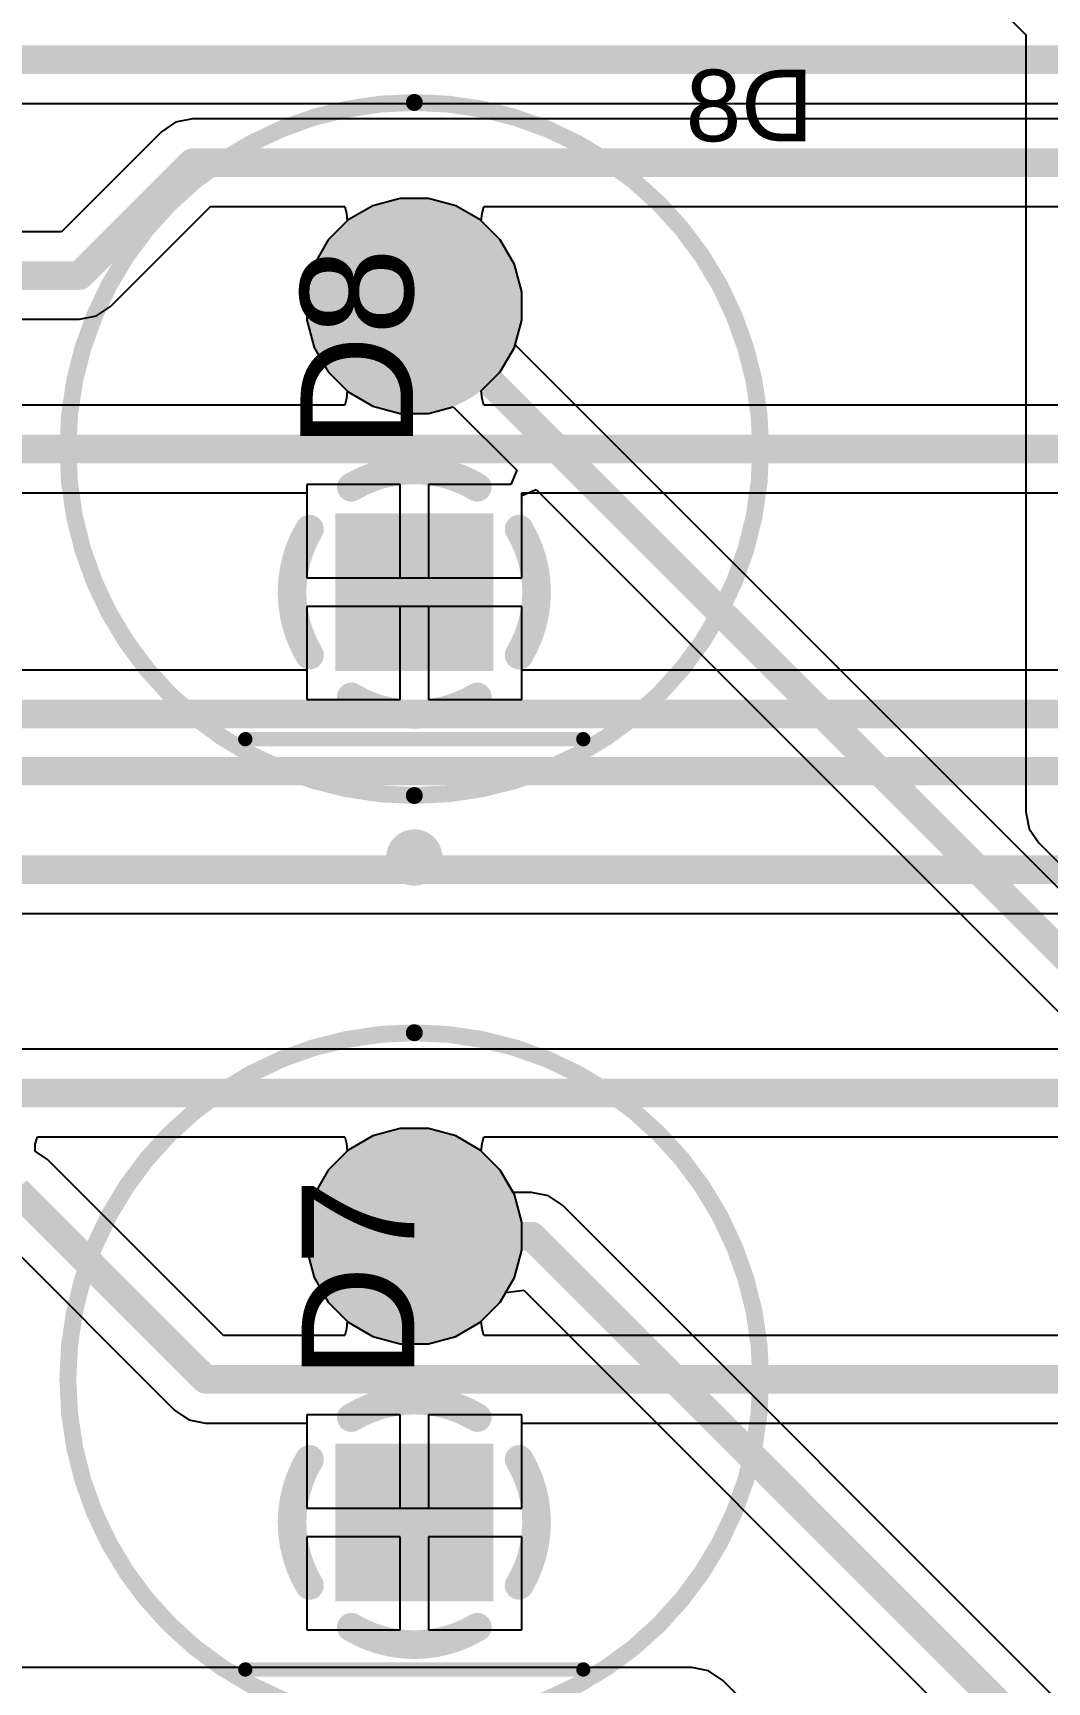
# Model space of a CAD drawing. Header units: inches. Extents: x -8.09 to -2.28, y -0.1 to 6.11.
# Drawn here: x -4.443 to -4.089, y 3.139 to 3.715 of the extents above; entities that cross this region are included whole.
import ezdxf

# ---------------------------------------------------------------- set-up
doc = ezdxf.new("R2010")
doc.units = ezdxf.units.IN
doc.header["$MEASUREMENT"] = 0
for name, color, linetype in [('BottomLayer', 5, 'Continuous'), ('BottomSolder', 6, 'Continuous'), ('InternalPlane1', 76, 'Continuous'), ('InternalPlane2', 16, 'Continuous'), ('Mechanical5', 56, 'Continuous'), ('MultiLayer', 9, 'Continuous'), ('PadHoleLayer', 156, 'Continuous'), ('TopLayer', 1, 'Continuous'), ('TopOverlay', 2, 'Continuous'), ('TopSolder', 216, 'Continuous')]:
    doc.layers.add(name, color=color, linetype=linetype)
doc.styles.add('Arial', font='', dxfattribs={"height": 0.2})
doc.styles.get('Arial').set_extended_font_data('Arial')

# ---------------------------------------------------------------- blocks, each defined once
blk = doc.blocks.new('FP_XLUR12D_MFG_126')
at = {"layer": 'BottomLayer'}
blk.add_hatch(color=5, dxfattribs=at).paths.add_polyline_path([(-0.07756, 0.02756), (-0.02244, 0.02756), (-0.02244, -0.02756), (-0.07756, -0.02756)])
h = blk.add_hatch(color=5, dxfattribs=at)
edge = h.paths.add_edge_path()
edge.add_arc((0.05, 0), 0.02756, 0, 360)
at = {"layer": 'BottomSolder'}
blk.add_hatch(color=6, dxfattribs=at).paths.add_polyline_path([(-0.07756, 0.02756), (-0.02244, 0.02756), (-0.02244, -0.02756), (-0.07756, -0.02756)])
h = blk.add_hatch(color=6, dxfattribs=at)
edge = h.paths.add_edge_path()
edge.add_arc((0.05, 0), 0.02756, 0, 360)
at = {"layer": 'InternalPlane1'}
h = blk.add_hatch(color=76, dxfattribs=at)
edge = h.paths.add_edge_path()
edge.add_arc((0.05, 0), 0.03772, 0, 360)
at = {"layer": 'InternalPlane2'}
h = blk.add_hatch(color=16, dxfattribs=at)
edge = h.paths.add_edge_path()
edge.add_arc((0.05, 0), 0.03772, 0, 360)
at = {"layer": 'MultiLayer'}
blk.add_hatch(color=9, dxfattribs=at).paths.add_polyline_path([(-0.07756, 0.02756), (-0.02244, 0.02756), (-0.02244, -0.02756), (-0.07756, -0.02756)])
h = blk.add_hatch(color=9, dxfattribs=at)
edge = h.paths.add_edge_path()
edge.add_arc((0.05, 0), 0.02756, 0, 360)
at = {"layer": 'PadHoleLayer'}
h = blk.add_hatch(color=156, dxfattribs=at)
edge = h.paths.add_edge_path()
edge.add_arc((-0.05, 0), 0.01772, 0, 360)
h = blk.add_hatch(color=156, dxfattribs=at)
edge = h.paths.add_edge_path()
edge.add_arc((0.05, 0), 0.01772, 0, 360)
at = {"layer": 'TopLayer'}
blk.add_hatch(color=1, dxfattribs=at).paths.add_polyline_path([(-0.07756, 0.02756), (-0.02244, 0.02756), (-0.02244, -0.02756), (-0.07756, -0.02756)])
h = blk.add_hatch(color=1, dxfattribs=at)
edge = h.paths.add_edge_path()
edge.add_arc((0.05, 0), 0.02756, 0, 360)
at = {"layer": 'TopSolder'}
blk.add_hatch(color=216, dxfattribs=at).paths.add_polyline_path([(-0.07756, 0.02756), (-0.02244, 0.02756), (-0.02244, -0.02756), (-0.07756, -0.02756)])
h = blk.add_hatch(color=216, dxfattribs=at)
edge = h.paths.add_edge_path()
edge.add_arc((0.05, 0), 0.02756, 0, 360)
at = {"layer": 'InternalPlane1'}
for points in [[(-0.072, 0.03662, 0.01, 0.01, -0.277325), (-0.028, 0.03662, 0.01, 0.01, 0)], [(-0.08662, -0.022, 0.01, 0.01, -0.277325), (-0.08662, 0.022, 0.01, 0.01, 0)], [(-0.01338, 0.022, 0.01, 0.01, -0.277325), (-0.01338, -0.022, 0.01, 0.01, 0)], [(-0.028, -0.03662, 0.01, 0.01, -0.277325), (-0.072, -0.03662, 0.01, 0.01, 0)]]:
    blk.add_lwpolyline(points, format="xyseb", dxfattribs=at)
for points in [[(-0.0745, 0.03662, 0.005, 0.005, 1), (-0.0695, 0.03662, 0.005, 0.005, 1)], [(-0.0305, 0.03662, 0.005, 0.005, 1), (-0.0255, 0.03662, 0.005, 0.005, 1)], [(-0.08912, 0.022, 0.005, 0.005, 1), (-0.08412, 0.022, 0.005, 0.005, 1)], [(-0.01588, 0.022, 0.005, 0.005, 1), (-0.01088, 0.022, 0.005, 0.005, 1)], [(-0.08912, -0.022, 0.005, 0.005, 1), (-0.08412, -0.022, 0.005, 0.005, 1)], [(-0.01588, -0.022, 0.005, 0.005, 1), (-0.01088, -0.022, 0.005, 0.005, 1)], [(-0.0745, -0.03662, 0.005, 0.005, 1), (-0.0695, -0.03662, 0.005, 0.005, 1)], [(-0.0305, -0.03662, 0.005, 0.005, 1), (-0.0255, -0.03662, 0.005, 0.005, 1)]]:
    blk.add_lwpolyline(points, format="xyseb", close=True, dxfattribs=at)
at = {"layer": 'InternalPlane2'}
for points in [[(-0.072, 0.03662, 0.01, 0.01, -0.277325), (-0.028, 0.03662, 0.01, 0.01, 0)], [(-0.08662, -0.022, 0.01, 0.01, -0.277325), (-0.08662, 0.022, 0.01, 0.01, 0)], [(-0.01338, 0.022, 0.01, 0.01, -0.277325), (-0.01338, -0.022, 0.01, 0.01, 0)], [(-0.028, -0.03662, 0.01, 0.01, -0.277325), (-0.072, -0.03662, 0.01, 0.01, 0)]]:
    blk.add_lwpolyline(points, format="xyseb", dxfattribs=at)
for points in [[(-0.0745, 0.03662, 0.005, 0.005, 1), (-0.0695, 0.03662, 0.005, 0.005, 1)], [(-0.0305, 0.03662, 0.005, 0.005, 1), (-0.0255, 0.03662, 0.005, 0.005, 1)], [(-0.08912, 0.022, 0.005, 0.005, 1), (-0.08412, 0.022, 0.005, 0.005, 1)], [(-0.01588, 0.022, 0.005, 0.005, 1), (-0.01088, 0.022, 0.005, 0.005, 1)], [(-0.08912, -0.022, 0.005, 0.005, 1), (-0.08412, -0.022, 0.005, 0.005, 1)], [(-0.01588, -0.022, 0.005, 0.005, 1), (-0.01088, -0.022, 0.005, 0.005, 1)], [(-0.0745, -0.03662, 0.005, 0.005, 1), (-0.0695, -0.03662, 0.005, 0.005, 1)], [(-0.0305, -0.03662, 0.005, 0.005, 1), (-0.0255, -0.03662, 0.005, 0.005, 1)]]:
    blk.add_lwpolyline(points, format="xyseb", close=True, dxfattribs=at)
at = {"layer": 'Mechanical5'}
for points in [[(0.12106, 0, 0.00591, 0.00591, 1), (-0.12106, 0, 0.00591, 0.00591, 1)], [(-0.12254, 0, 0.00295, 0.00295, 1), (-0.11959, 0, 0.00295, 0.00295, 1)], [(0.11959, 0, 0.00295, 0.00295, 1), (0.12254, 0, 0.00295, 0.00295, 1)]]:
    blk.add_lwpolyline(points, format="xyseb", close=True, dxfattribs=at)
at = {"layer": 'TopOverlay'}
for points in [[(0.12106, 0, 0.00591, 0.00591, 1), (-0.12106, 0, 0.00591, 0.00591, 1)], [(-0.10263, 0.05906, 0.0025, 0.0025, 1), (-0.10013, 0.05906, 0.0025, 0.0025, 1)], [(-0.1378, 0, 0.00984, 0.00984, 1), (-0.14764, 0, 0.00984, 0.00984, 1)], [(-0.1501, 0, 0.00492, 0.00492, 1), (-0.14518, 0, 0.00492, 0.00492, 1)], [(-0.14026, 0, 0.00492, 0.00492, 1), (-0.13533, 0, 0.00492, 0.00492, 1)], [(-0.12254, 0, 0.00295, 0.00295, 1), (-0.11959, 0, 0.00295, 0.00295, 1)], [(0.11959, 0, 0.00295, 0.00295, 1), (0.12254, 0, 0.00295, 0.00295, 1)], [(-0.10263, -0.05906, 0.0025, 0.0025, 1), (-0.10013, -0.05906, 0.0025, 0.0025, 1)]]:
    blk.add_lwpolyline(points, format="xyseb", close=True, dxfattribs=at)
blk.add_lwpolyline([(-0.10138, 0.05906, 0.005, 0.005, 0), (-0.10138, -0.05906, 0.005, 0.005, 0)], format="xyseb", dxfattribs=at)
at = {"layer": 'Mechanical5', "style": 'Arial'}
blk.add_text('D8', height=0.03937, dxfattribs=at).set_placement((0, 0.00044))
blk = doc.blocks.new('FP_XLUR12D_MFG_127')
at = {"layer": 'BottomLayer'}
blk.add_hatch(color=5, dxfattribs=at).paths.add_polyline_path([(-0.07756, 0.02756), (-0.02244, 0.02756), (-0.02244, -0.02756), (-0.07756, -0.02756)])
h = blk.add_hatch(color=5, dxfattribs=at)
edge = h.paths.add_edge_path()
edge.add_arc((0.05, 0), 0.02756, 0, 360)
at = {"layer": 'BottomSolder'}
blk.add_hatch(color=6, dxfattribs=at).paths.add_polyline_path([(-0.07756, 0.02756), (-0.02244, 0.02756), (-0.02244, -0.02756), (-0.07756, -0.02756)])
h = blk.add_hatch(color=6, dxfattribs=at)
edge = h.paths.add_edge_path()
edge.add_arc((0.05, 0), 0.02756, 0, 360)
at = {"layer": 'InternalPlane1'}
h = blk.add_hatch(color=76, dxfattribs=at)
edge = h.paths.add_edge_path()
edge.add_arc((0.05, 0), 0.03772, 0, 360)
at = {"layer": 'InternalPlane2'}
h = blk.add_hatch(color=16, dxfattribs=at)
edge = h.paths.add_edge_path()
edge.add_arc((0.05, 0), 0.03772, 0, 360)
at = {"layer": 'MultiLayer'}
blk.add_hatch(color=9, dxfattribs=at).paths.add_polyline_path([(-0.07756, 0.02756), (-0.02244, 0.02756), (-0.02244, -0.02756), (-0.07756, -0.02756)])
h = blk.add_hatch(color=9, dxfattribs=at)
edge = h.paths.add_edge_path()
edge.add_arc((0.05, 0), 0.02756, 0, 360)
at = {"layer": 'PadHoleLayer'}
h = blk.add_hatch(color=156, dxfattribs=at)
edge = h.paths.add_edge_path()
edge.add_arc((-0.05, 0), 0.01772, 0, 360)
h = blk.add_hatch(color=156, dxfattribs=at)
edge = h.paths.add_edge_path()
edge.add_arc((0.05, 0), 0.01772, 0, 360)
at = {"layer": 'TopLayer'}
blk.add_hatch(color=1, dxfattribs=at).paths.add_polyline_path([(-0.07756, 0.02756), (-0.02244, 0.02756), (-0.02244, -0.02756), (-0.07756, -0.02756)])
h = blk.add_hatch(color=1, dxfattribs=at)
edge = h.paths.add_edge_path()
edge.add_arc((0.05, 0), 0.02756, 0, 360)
at = {"layer": 'TopSolder'}
blk.add_hatch(color=216, dxfattribs=at).paths.add_polyline_path([(-0.07756, 0.02756), (-0.02244, 0.02756), (-0.02244, -0.02756), (-0.07756, -0.02756)])
h = blk.add_hatch(color=216, dxfattribs=at)
edge = h.paths.add_edge_path()
edge.add_arc((0.05, 0), 0.02756, 0, 360)
at = {"layer": 'InternalPlane1'}
for points in [[(-0.072, 0.03662, 0.01, 0.01, -0.277325), (-0.028, 0.03662, 0.01, 0.01, 0)], [(-0.08662, -0.022, 0.01, 0.01, -0.277325), (-0.08662, 0.022, 0.01, 0.01, 0)], [(-0.01338, 0.022, 0.01, 0.01, -0.277325), (-0.01338, -0.022, 0.01, 0.01, 0)], [(-0.028, -0.03662, 0.01, 0.01, -0.277325), (-0.072, -0.03662, 0.01, 0.01, 0)]]:
    blk.add_lwpolyline(points, format="xyseb", dxfattribs=at)
for points in [[(-0.0745, 0.03662, 0.005, 0.005, 1), (-0.0695, 0.03662, 0.005, 0.005, 1)], [(-0.0305, 0.03662, 0.005, 0.005, 1), (-0.0255, 0.03662, 0.005, 0.005, 1)], [(-0.08912, 0.022, 0.005, 0.005, 1), (-0.08412, 0.022, 0.005, 0.005, 1)], [(-0.01588, 0.022, 0.005, 0.005, 1), (-0.01088, 0.022, 0.005, 0.005, 1)], [(-0.08912, -0.022, 0.005, 0.005, 1), (-0.08412, -0.022, 0.005, 0.005, 1)], [(-0.01588, -0.022, 0.005, 0.005, 1), (-0.01088, -0.022, 0.005, 0.005, 1)], [(-0.0745, -0.03662, 0.005, 0.005, 1), (-0.0695, -0.03662, 0.005, 0.005, 1)], [(-0.0305, -0.03662, 0.005, 0.005, 1), (-0.0255, -0.03662, 0.005, 0.005, 1)]]:
    blk.add_lwpolyline(points, format="xyseb", close=True, dxfattribs=at)
at = {"layer": 'InternalPlane2'}
for points in [[(-0.072, 0.03662, 0.01, 0.01, -0.277325), (-0.028, 0.03662, 0.01, 0.01, 0)], [(-0.08662, -0.022, 0.01, 0.01, -0.277325), (-0.08662, 0.022, 0.01, 0.01, 0)], [(-0.01338, 0.022, 0.01, 0.01, -0.277325), (-0.01338, -0.022, 0.01, 0.01, 0)], [(-0.028, -0.03662, 0.01, 0.01, -0.277325), (-0.072, -0.03662, 0.01, 0.01, 0)]]:
    blk.add_lwpolyline(points, format="xyseb", dxfattribs=at)
for points in [[(-0.0745, 0.03662, 0.005, 0.005, 1), (-0.0695, 0.03662, 0.005, 0.005, 1)], [(-0.0305, 0.03662, 0.005, 0.005, 1), (-0.0255, 0.03662, 0.005, 0.005, 1)], [(-0.08912, 0.022, 0.005, 0.005, 1), (-0.08412, 0.022, 0.005, 0.005, 1)], [(-0.01588, 0.022, 0.005, 0.005, 1), (-0.01088, 0.022, 0.005, 0.005, 1)], [(-0.08912, -0.022, 0.005, 0.005, 1), (-0.08412, -0.022, 0.005, 0.005, 1)], [(-0.01588, -0.022, 0.005, 0.005, 1), (-0.01088, -0.022, 0.005, 0.005, 1)], [(-0.0745, -0.03662, 0.005, 0.005, 1), (-0.0695, -0.03662, 0.005, 0.005, 1)], [(-0.0305, -0.03662, 0.005, 0.005, 1), (-0.0255, -0.03662, 0.005, 0.005, 1)]]:
    blk.add_lwpolyline(points, format="xyseb", close=True, dxfattribs=at)
at = {"layer": 'Mechanical5'}
for points in [[(0.12106, 0, 0.00591, 0.00591, 1), (-0.12106, 0, 0.00591, 0.00591, 1)], [(-0.12254, 0, 0.00295, 0.00295, 1), (-0.11959, 0, 0.00295, 0.00295, 1)], [(0.11959, 0, 0.00295, 0.00295, 1), (0.12254, 0, 0.00295, 0.00295, 1)]]:
    blk.add_lwpolyline(points, format="xyseb", close=True, dxfattribs=at)
at = {"layer": 'TopOverlay'}
for points in [[(0.12106, 0, 0.00591, 0.00591, 1), (-0.12106, 0, 0.00591, 0.00591, 1)], [(-0.10263, 0.05906, 0.0025, 0.0025, 1), (-0.10013, 0.05906, 0.0025, 0.0025, 1)], [(-0.1378, 0, 0.00984, 0.00984, 1), (-0.14764, 0, 0.00984, 0.00984, 1)], [(-0.1501, 0, 0.00492, 0.00492, 1), (-0.14518, 0, 0.00492, 0.00492, 1)], [(-0.14026, 0, 0.00492, 0.00492, 1), (-0.13533, 0, 0.00492, 0.00492, 1)], [(-0.12254, 0, 0.00295, 0.00295, 1), (-0.11959, 0, 0.00295, 0.00295, 1)], [(0.11959, 0, 0.00295, 0.00295, 1), (0.12254, 0, 0.00295, 0.00295, 1)], [(-0.10263, -0.05906, 0.0025, 0.0025, 1), (-0.10013, -0.05906, 0.0025, 0.0025, 1)]]:
    blk.add_lwpolyline(points, format="xyseb", close=True, dxfattribs=at)
blk.add_lwpolyline([(-0.10138, 0.05906, 0.005, 0.005, 0), (-0.10138, -0.05906, 0.005, 0.005, 0)], format="xyseb", dxfattribs=at)
at = {"layer": 'Mechanical5', "style": 'Arial'}
blk.add_text('D7', height=0.03937, dxfattribs=at).set_placement((0, 0))

msp = doc.modelspace()

# ---------------------------------------------------------------- linework, layer by layer
at = {"layer": 'BottomLayer'}
for p, q in [((-4.51842, 3.69071), (-3.358, 3.69071)), ((-4.39341, 3.68413), (-4.39838, 3.68081)), ((-4.38756, 3.68529), (-4.39341, 3.68413)), ((-3.517, 3.68529), (-4.38756, 3.68529)), ((-4.39838, 3.68081), (-4.43329, 3.6459)), ((-4.41614, 3.61979), (-4.38123, 3.65471)), ((-4.38123, 3.65471), (-4.33431, 3.65471)), ((-4.33431, 3.65471), (-4.33367, 3.65232)), ((-4.28633, 3.65232), (-4.28569, 3.65471)), ((-4.28569, 3.65471), (-3.52333, 3.65471)), ((-4.33341, 3.64971), (-4.34005, 3.64306)), ((-4.33367, 3.65232), (-4.33341, 3.64971)), ((-4.28659, 3.64971), (-4.28633, 3.65232)), ((-4.27995, 3.64306), (-4.28659, 3.64971)), ((-4.43329, 3.6459), (-4.56827, 3.6459)), ((-4.34005, 3.64306), (-4.345, 3.6345)), ((-4.275, 3.6345), (-4.27995, 3.64306)), ((-4.345, 3.6345), (-4.34756, 3.62494)), ((-4.27244, 3.62494), (-4.275, 3.6345)), ((-4.34756, 3.62494), (-4.34756, 3.61506)), ((-4.27244, 3.61506), (-4.27244, 3.62494)), ((-4.42111, 3.61647), (-4.41614, 3.61979)), ((-4.57007, 3.61531), (-4.42696, 3.61531)), ((-4.42696, 3.61531), (-4.42111, 3.61647)), ((-4.34756, 3.61506), (-4.345, 3.6055)), ((-4.275, 3.6055), (-4.27244, 3.61506)), ((-4.345, 3.6055), (-4.34005, 3.59694)), ((-4.27995, 3.59694), (-4.275, 3.6055)), ((-4.34005, 3.59694), (-4.33341, 3.59029)), ((-4.28659, 3.59029), (-4.27995, 3.59694)), ((-4.33341, 3.59029), (-4.33367, 3.58768)), ((-4.28633, 3.58768), (-4.28659, 3.59029)), ((-4.33431, 3.58529), (-4.54713, 3.58529)), ((-4.33367, 3.58768), (-4.33431, 3.58529)), ((-4.28569, 3.58529), (-4.28633, 3.58768)), ((-3.93551, 3.58529), (-4.28569, 3.58529)), ((-4.50505, 3.55471), (-4.34756, 3.55471)), ((-4.34756, 3.55471), (-4.34756, 3.525)), ((-4.27244, 3.525), (-4.27244, 3.55471)), ((-4.27244, 3.55471), (-3.93551, 3.55471)), ((-4.34756, 3.525), (-4.31, 3.525)), ((-4.31, 3.525), (-4.27244, 3.525)), ((-4.31, 3.515), (-4.34756, 3.515)), ((-4.34756, 3.515), (-4.34756, 3.49273)), ((-4.27244, 3.515), (-4.31, 3.515)), ((-4.27244, 3.49273), (-4.27244, 3.515)), ((-4.34756, 3.49273), (-4.44961, 3.49273)), ((-3.97536, 3.49273), (-4.27244, 3.49273)), ((-4.5107, 3.40771), (-3.93758, 3.40771)), ((-3.52558, 3.36029), (-4.47036, 3.36029)), ((-4.44251, 3.32471), (-4.4425, 3.32717)), ((-4.43819, 3.32181), (-4.44251, 3.32471)), ((-4.4425, 3.32717), (-4.44168, 3.32971)), ((-4.44168, 3.32971), (-4.33431, 3.32971)), ((-4.33341, 3.32471), (-4.34005, 3.31806)), ((-4.33431, 3.32971), (-4.33367, 3.32732)), ((-4.33367, 3.32732), (-4.33341, 3.32471)), ((-4.28659, 3.32471), (-4.28633, 3.32732)), ((-4.27995, 3.31806), (-4.28659, 3.32471)), ((-4.28633, 3.32732), (-4.28569, 3.32971)), ((-4.28569, 3.32971), (-3.52558, 3.32971)), ((-4.37667, 3.26029), (-4.43819, 3.32181)), ((-4.34005, 3.31806), (-4.345, 3.3095)), ((-4.275, 3.3095), (-4.27995, 3.31806)), ((-4.345, 3.3095), (-4.34756, 3.29994)), ((-4.27244, 3.29994), (-4.275, 3.3095)), ((-4.45533, 3.29571), (-4.39381, 3.23419)), ((-4.34756, 3.29994), (-4.34756, 3.29006)), ((-4.27244, 3.29006), (-4.27244, 3.29994)), ((-4.34756, 3.29006), (-4.345, 3.2805)), ((-4.275, 3.2805), (-4.27244, 3.29006)), ((-4.345, 3.2805), (-4.34005, 3.27194)), ((-4.27995, 3.27194), (-4.275, 3.2805)), ((-4.34005, 3.27194), (-4.33341, 3.26529)), ((-4.28659, 3.26529), (-4.27995, 3.27194)), ((-4.33367, 3.26268), (-4.33431, 3.26029)), ((-4.33341, 3.26529), (-4.33367, 3.26268)), ((-4.28633, 3.26268), (-4.28659, 3.26529)), ((-4.28569, 3.26029), (-4.28633, 3.26268)), ((-4.33431, 3.26029), (-4.37667, 3.26029)), ((-3.75658, 3.26029), (-4.28569, 3.26029)), ((-4.39381, 3.23419), (-4.38885, 3.23087)), ((-4.38885, 3.23087), (-4.383, 3.22971)), ((-4.383, 3.22971), (-4.34756, 3.22971)), ((-4.34756, 3.22971), (-4.34756, 3.2)), ((-4.27244, 3.2), (-4.27244, 3.22971)), ((-4.27244, 3.22971), (-3.75658, 3.22971)), ((-4.34756, 3.2), (-4.31, 3.2)), ((-4.31, 3.2), (-4.27244, 3.2)), ((-4.315, 3.19), (-4.34756, 3.19)), ((-4.34756, 3.19), (-4.34756, 3.15744)), ((-4.315, 3.15744), (-4.315, 3.19)), ((-4.27244, 3.19), (-4.305, 3.19)), ((-4.305, 3.19), (-4.305, 3.15744)), ((-4.27244, 3.15744), (-4.27244, 3.19)), ((-4.34756, 3.15744), (-4.315, 3.15744)), ((-4.305, 3.15744), (-4.27244, 3.15744)), ((-4.213, 3.14429), (-4.676, 3.14429)), ((-4.20715, 3.14313), (-4.213, 3.14429)), ((-4.20219, 3.13981), (-4.20715, 3.14313)), ((-3.92467, 2.86229), (-4.20219, 3.13981))]:
    msp.add_line(p, q, dxfattribs=at)
for points in [[(-4.55, 3.706, 0.01, 0.01, 0), (-3.358, 3.706, 0.01, 0.01, 0)], [(-4.42696, 3.6306, 0.01, 0.01, 0), (-4.38756, 3.67, 0.01, 0.01, 0)], [(-4.38756, 3.67, 0.01, 0.01, 0), (-3.517, 3.67, 0.01, 0.01, 0)], [(-4.5746, 3.6306, 0.01, 0.01, 0), (-4.42696, 3.6306, 0.01, 0.01, 0)], [(-4.55346, 3.57, 0.01, 0.01, 0), (-3.895, 3.57, 0.01, 0.01, 0)], [(-4.45595, 3.47744, 0.01, 0.01, 0), (-3.96903, 3.47744, 0.01, 0.01, 0)], [(-4.50913, 3.45744, 0.01, 0.01, 0), (-3.94903, 3.45744, 0.01, 0.01, 0)], [(-4.51469, 3.423, 0.01, 0.01, 0), (-3.906, 3.423, 0.01, 0.01, 0)], [(-4.47669, 3.345, 0.01, 0.01, 0), (-3.494, 3.345, 0.01, 0.01, 0)], [(-4.449, 3.311, 0.01, 0.01, 0), (-4.383, 3.245, 0.01, 0.01, 0)], [(-4.383, 3.245, 0.01, 0.01, 0), (-3.725, 3.245, 0.01, 0.01, 0)]]:
    msp.add_lwpolyline(points, format="xyseb", dxfattribs=at)
for points in [[(-4.39006, 3.67, 0.005, 0.005, 1), (-4.38506, 3.67, 0.005, 0.005, 1)], [(-4.39006, 3.67, 0.005, 0.005, 1), (-4.38506, 3.67, 0.005, 0.005, 1)], [(-4.42946, 3.6306, 0.005, 0.005, 1), (-4.42446, 3.6306, 0.005, 0.005, 1)], [(-4.42946, 3.6306, 0.005, 0.005, 1), (-4.42446, 3.6306, 0.005, 0.005, 1)], [(-4.3855, 3.245, 0.005, 0.005, 1), (-4.3805, 3.245, 0.005, 0.005, 1)], [(-4.3855, 3.245, 0.005, 0.005, 1), (-4.3805, 3.245, 0.005, 0.005, 1)]]:
    msp.add_lwpolyline(points, format="xyseb", close=True, dxfattribs=at)
at = {"layer": 'TopLayer'}
for p, q in [((-4.26744, 3.88581), (-4.09629, 3.71467)), ((-4.09629, 3.71467), (-4.09629, 3.44318)), ((-4.3245, 3.655), (-4.33306, 3.65005)), ((-4.31494, 3.65756), (-4.3245, 3.655)), ((-4.30506, 3.65756), (-4.31494, 3.65756)), ((-4.2955, 3.655), (-4.30506, 3.65756)), ((-4.28694, 3.65005), (-4.2955, 3.655)), ((-4.33306, 3.65005), (-4.34005, 3.64306)), ((-4.27995, 3.64306), (-4.28694, 3.65005)), ((-4.34005, 3.64306), (-4.345, 3.6345)), ((-4.275, 3.6345), (-4.27995, 3.64306)), ((-4.345, 3.6345), (-4.34756, 3.62494)), ((-4.27244, 3.62494), (-4.275, 3.6345)), ((-4.34756, 3.62494), (-4.34756, 3.61506)), ((-4.27244, 3.61506), (-4.27244, 3.62494)), ((-4.34756, 3.61506), (-4.345, 3.6055)), ((-4.27476, 3.60639), (-4.27244, 3.61506)), ((-3.70919, 3.04081), (-4.27476, 3.60639)), ((-4.345, 3.6055), (-4.34005, 3.59694)), ((-4.34005, 3.59694), (-4.33306, 3.58995)), ((-4.33306, 3.58995), (-4.3245, 3.585)), ((-4.3245, 3.585), (-4.31494, 3.58244)), ((-4.30506, 3.58244), (-4.29639, 3.58476)), ((-4.29639, 3.58476), (-4.27419, 3.56256)), ((-4.31494, 3.58244), (-4.30506, 3.58244)), ((-4.27419, 3.56256), (-4.27626, 3.55756)), ((-4.315, 3.55756), (-4.34756, 3.55756)), ((-4.34756, 3.55756), (-4.34756, 3.525)), ((-4.315, 3.525), (-4.315, 3.55756)), ((-4.27626, 3.55756), (-4.305, 3.55756)), ((-4.305, 3.55756), (-4.305, 3.525)), ((-4.27244, 3.55374), (-4.26744, 3.55581)), ((-4.26744, 3.55581), (-3.73529, 3.02367)), ((-4.27244, 3.525), (-4.27244, 3.55374)), ((-4.34756, 3.525), (-4.315, 3.525)), ((-4.305, 3.525), (-4.27244, 3.525)), ((-4.315, 3.515), (-4.34756, 3.515)), ((-4.34756, 3.515), (-4.34756, 3.48244)), ((-4.315, 3.48244), (-4.315, 3.515)), ((-4.27244, 3.515), (-4.305, 3.515)), ((-4.305, 3.515), (-4.305, 3.48244)), ((-4.27244, 3.48244), (-4.27244, 3.515)), ((-4.34756, 3.48244), (-4.315, 3.48244)), ((-4.305, 3.48244), (-4.27244, 3.48244)), ((-4.09629, 3.44318), (-4.09513, 3.43733)), ((-4.09513, 3.43733), (-4.09181, 3.43237)), ((-4.09181, 3.43237), (-3.68529, 3.02585)), ((-4.3245, 3.33), (-4.33306, 3.32505)), ((-4.31494, 3.33256), (-4.3245, 3.33)), ((-4.30506, 3.33256), (-4.31494, 3.33256)), ((-4.2955, 3.33), (-4.30506, 3.33256)), ((-4.28694, 3.32505), (-4.2955, 3.33)), ((-4.33306, 3.32505), (-4.34005, 3.31806)), ((-4.27995, 3.31806), (-4.28694, 3.32505)), ((-4.34005, 3.31806), (-4.345, 3.3095)), ((-4.27546, 3.31029), (-4.27995, 3.31806)), ((-4.345, 3.3095), (-4.34756, 3.29994)), ((-4.269, 3.31029), (-4.27546, 3.31029)), ((-4.26315, 3.30913), (-4.269, 3.31029)), ((-4.25819, 3.30581), (-4.26315, 3.30913)), ((-3.94051, 2.98814), (-4.25819, 3.30581)), ((-4.34756, 3.29994), (-4.34756, 3.29006)), ((-4.34756, 3.29006), (-4.345, 3.2805)), ((-4.345, 3.2805), (-4.34005, 3.27194)), ((-4.27995, 3.27194), (-4.278, 3.2753)), ((-4.278, 3.2753), (-4.27175, 3.27613)), ((-4.27175, 3.27613), (-3.98092, 2.98529)), ((-4.34005, 3.27194), (-4.33306, 3.26495)), ((-4.28694, 3.26495), (-4.27995, 3.27194)), ((-4.33306, 3.26495), (-4.3245, 3.26)), ((-4.2955, 3.26), (-4.28694, 3.26495)), ((-4.3245, 3.26), (-4.31494, 3.25744)), ((-4.31494, 3.25744), (-4.30506, 3.25744)), ((-4.30506, 3.25744), (-4.2955, 3.26)), ((-4.315, 3.23256), (-4.34756, 3.23256)), ((-4.34756, 3.23256), (-4.34756, 3.2)), ((-4.315, 3.2), (-4.315, 3.23256)), ((-4.27244, 3.23256), (-4.305, 3.23256)), ((-4.305, 3.23256), (-4.305, 3.2)), ((-4.27244, 3.2), (-4.27244, 3.23256)), ((-4.34756, 3.2), (-4.315, 3.2)), ((-4.305, 3.2), (-4.27244, 3.2)), ((-4.315, 3.19), (-4.34756, 3.19)), ((-4.34756, 3.19), (-4.34756, 3.15744)), ((-4.315, 3.15744), (-4.315, 3.19)), ((-4.27244, 3.19), (-4.305, 3.19)), ((-4.305, 3.19), (-4.305, 3.15744)), ((-4.27244, 3.15744), (-4.27244, 3.19)), ((-4.34756, 3.15744), (-4.315, 3.15744)), ((-4.305, 3.15744), (-4.27244, 3.15744))]:
    msp.add_line(p, q, dxfattribs=at)
for points in [[(-4.31, 3.62, 0.01, 0.01, 0), (-3.72, 3.03, 0.01, 0.01, 0)], [(-4.31, 3.295, 0.01, 0.01, 0), (-4.269, 3.295, 0.01, 0.01, 0)], [(-4.269, 3.295, 0.01, 0.01, 0), (-3.77, 2.796, 0.01, 0.01, 0)]]:
    msp.add_lwpolyline(points, format="xyseb", dxfattribs=at)
for points in [[(-4.3125, 3.62, 0.005, 0.005, 1), (-4.3075, 3.62, 0.005, 0.005, 1)], [(-4.3125, 3.295, 0.005, 0.005, 1), (-4.3075, 3.295, 0.005, 0.005, 1)], [(-4.2715, 3.295, 0.005, 0.005, 1), (-4.2665, 3.295, 0.005, 0.005, 1)], [(-4.2715, 3.295, 0.005, 0.005, 1), (-4.2665, 3.295, 0.005, 0.005, 1)]]:
    msp.add_lwpolyline(points, format="xyseb", close=True, dxfattribs=at)

# ---------------------------------------------------------------- block references
at = {"rotation": 90}
for name, p in [('FP_XLUR12D_MFG_126', (-4.31, 3.57)), ('FP_XLUR12D_MFG_127', (-4.31, 3.245))]:
    msp.add_blockref(name, p, dxfattribs=at)

# ---------------------------------------------------------------- texts
at = {"layer": 'TopOverlay', "style": 'Arial', "text_generation_flag": 2}
msp.add_text('D8', height=0.025, dxfattribs=at).set_placement((-4.17054, 3.6775))

doc.saveas('drawing.dxf')
